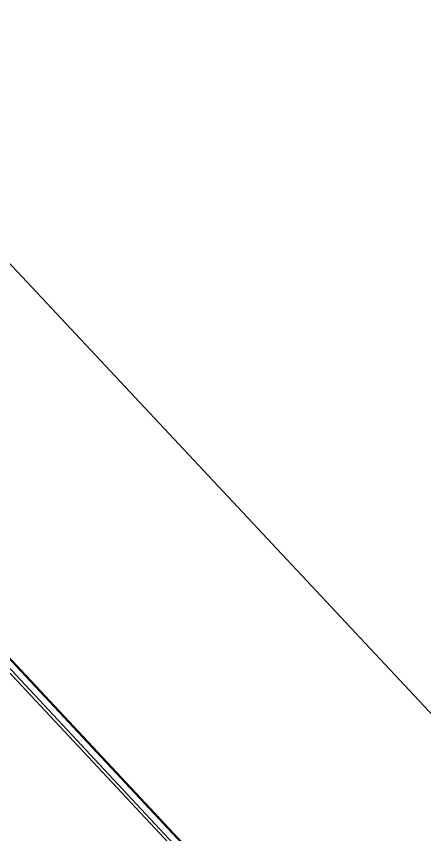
# Model space of a CAD drawing. Header units: metres. Extents: x 399 to 2240, y -1398 to 399.
# Drawn here: x 2012.98 to 2033.21, y -1099.09 to -1058.55 of the extents above; entities that cross this region are included whole.
import ezdxf

# ---------------------------------------------------------------- set-up
doc = ezdxf.new("R2010")
doc.units = ezdxf.units.M
doc.header["$MEASUREMENT"] = 0
doc.layers.add('ARQUITETURA', color=253, linetype='CONTINUOUS')

msp = doc.modelspace()

# ---------------------------------------------------------------- hatches: boundary and pattern name
at = {"layer": 'ARQUITETURA'}
h = msp.add_hatch(dxfattribs=at)
h.set_pattern_fill('AR-SAND', color=116, scale=3, angle=-46.87704, style=0)
h.set_pattern_definition([(350.623, (1466.5355, -762.2295), (4.08992, 4.08927), [0, -4.56, 0, -5.1, 0, -4.875]), (320.623, (1466.5355, -762.2295), (9.80883, 1.91215), [0, -2.46, 0, -4.11, 0, -1.575]), (280.623, (1464.013, -759.536), (6.39856, -6.807323), [0, -1.5, 0, -5.4, 0, -7.05]), (270.623, (1464.013, -759.536), (8.08648, -4.78256), [0, -0.75, 0, -3.54, 0, -4.05])])
edge = h.paths.add_edge_path()
edge.add_line((1975.60633, -1066.67387), (1974.63716, -1065.63903))
edge.add_line((1974.63716, -1065.63903), (1982.06412, -1058.68343))
edge.add_line((1982.06412, -1058.68343), (1966.68757, -1042.26489))
edge.add_line((1966.68757, -1042.26489), (1959.10218, -1049.36887))
edge.add_line((1959.10218, -1049.36887), (1960.26444, -1050.60989))
edge.add_line((1960.26444, -1050.60989), (1933.85666, -1075.3417))
edge.add_line((1933.85666, -1075.3417), (1952.76175, -1095.5279))
edge.add_line((1952.76175, -1095.5279), (1956.41119, -1092.11007))
edge.add_line((1956.41119, -1092.11007), (1958.22264, -1094.04427))
edge.add_line((1958.22264, -1094.04427), (1954.5732, -1097.4621))
edge.add_line((1954.5732, -1097.4621), (1972.83299, -1116.95927))
edge.add_arc((1973.24659, -1274.84873), 157.89, 75.3039851, 90.1500894, ccw=False)
edge.add_line((2013.30181, -1122.12404), (2015.59659, -1109.84912))
edge.add_arc((2010.77896, -1108.95446), 4.9, -10.520336, 43.123159)
edge.add_line((2014.3554, -1105.60497), (2002.80154, -1093.26825))
edge.add_line((2002.80154, -1093.26825), (2001.34036, -1094.63669))
edge.add_line((2001.34036, -1094.63669), (1975.36439, -1066.90045))
edge.add_line((1975.36439, -1066.90045), (1975.60633, -1066.67387))
h.paths.add_polyline_path([(2013.16884, -1120.81125), (2011.93985, -1120.58303), (2014.19267, -1107.69193), (2015.48977, -1107.65064)])

# ---------------------------------------------------------------- linework, layer by layer
for p, q in [((1971.88344, -1027.27645), (2168.96642, -1237.67897)), ((2031.99511, -1111.06024), (1964.71794, -1039.2239)), ((2032.0316, -1111.02606), (1964.75652, -1039.19227)), ((2008.86359, -1087.03663, 0), (2031.67732, -1111.39218, 0)), ((2008.97307, -1086.93409, 0), (2031.78679, -1111.28964, 0))]:
    msp.add_line(p, q, dxfattribs=at)
for centre in [(2013.68637, -1091.47412), (2015.26541, -1093.16017), (2016.84445, -1094.84621), (2018.42349, -1096.53225), (2020.00253, -1098.21829)]:
    msp.add_circle(centre, 0.025, dxfattribs=at)

doc.saveas('drawing.dxf')
